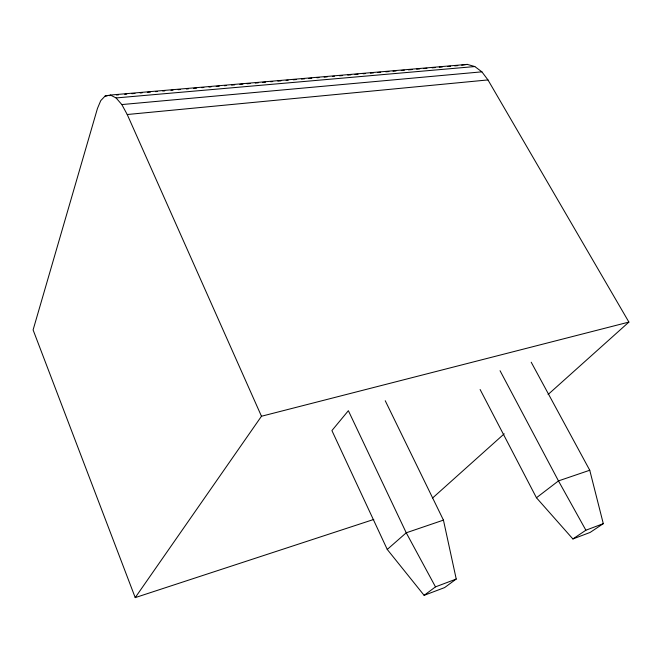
<?xml version="1.0" encoding="UTF-8"?>
<svg xmlns="http://www.w3.org/2000/svg" width="662" height="662" viewBox="0 0 662 662"><rect width="100%" height="100%" fill="white"/><g stroke="black" fill="none" stroke-linecap="round" stroke-linejoin="round"><path stroke-width="0.99" d="M135.222 597.612L261.473 416.249L628.9 322.088L487.968 79.928L481.886 71.835L474.811 66.548L467.281 64.388L110.38 95.047L105.159 95.998L100.765 100.607L97.455 108.452L33.1 329.908L135.222 597.612L373.798 519.438M432.625 497.973L504.212 433.825M548.078 394.511L628.9 322.088M387.253 549.443L406.245 532.794L443.441 520.117L456.234 579.051L444.616 587.583L424.119 595.345L387.253 549.443L331.91 430.581L348.369 410.697L406.245 532.794L435.488 586.871L424.119 595.345M536.452 497.758L558.471 480.902L589.751 470.243L603.297 523.659L590.14 532.422L572.887 538.959L536.452 497.758L480.107 389.504M572.887 538.959L585.887 530.212L603.297 523.659M435.488 586.871L456.234 579.051M461.695 65.182L467.281 64.388M110.38 95.047L116.073 97.943L121.833 104.563L127.228 114.518L487.968 79.928M121.833 104.563L481.886 71.835M116.073 97.943L474.811 66.548M105.159 95.998L107.219 95.825M109.271 95.642L111.332 95.469M116.471 95.022L118.523 94.848M124.696 94.318L126.748 94.136M131.895 93.698L134.974 93.433M140.112 92.986L142.173 92.812M147.312 92.366L150.398 92.101M155.537 91.662L157.589 91.48M162.736 91.042L164.788 90.859M170.953 90.33L173.014 90.156M178.152 89.709L180.213 89.535M186.378 89.006L188.43 88.824M193.577 88.385L196.655 88.12M201.794 87.674L203.855 87.5M208.993 87.053L211.054 86.879M216.193 86.432L219.271 86.168M224.418 85.729L226.47 85.547M231.609 85.108L234.696 84.844M239.834 84.397L242.921 84.132M247.034 83.776L250.112 83.511M255.259 83.073L258.337 82.808M262.45 82.452L265.536 82.187M270.675 81.74L272.736 81.567M277.875 81.12L280.953 80.855M286.1 80.416L288.152 80.234M293.291 79.796L296.377 79.531M301.516 79.084L304.603 78.819M308.715 78.464L311.794 78.199M316.941 77.76L318.993 77.578M324.132 77.14L327.218 76.875M332.357 76.428L334.418 76.254M339.556 75.807L342.635 75.542M347.782 75.104L350.86 74.831M354.973 74.483L358.059 74.218M363.198 73.772L365.258 73.598M370.397 73.151L373.476 72.886M377.588 72.53L380.675 72.266M385.814 71.827L388.9 71.554M393.013 71.206L396.099 70.942M401.238 70.495L404.325 70.23M408.429 69.874L412.542 69.518M416.655 69.171L419.741 68.898M423.854 68.55L426.94 68.285M432.079 67.838L435.166 67.574M439.27 67.218L442.357 66.953M447.495 66.506L450.582 66.241M454.695 65.894L457.781 65.621M585.887 530.212L558.471 480.902L500.05 370.72M531.205 362.213L589.751 470.243M385.234 400.725L443.441 520.117M127.228 114.518L261.473 416.249"/></g></svg>
